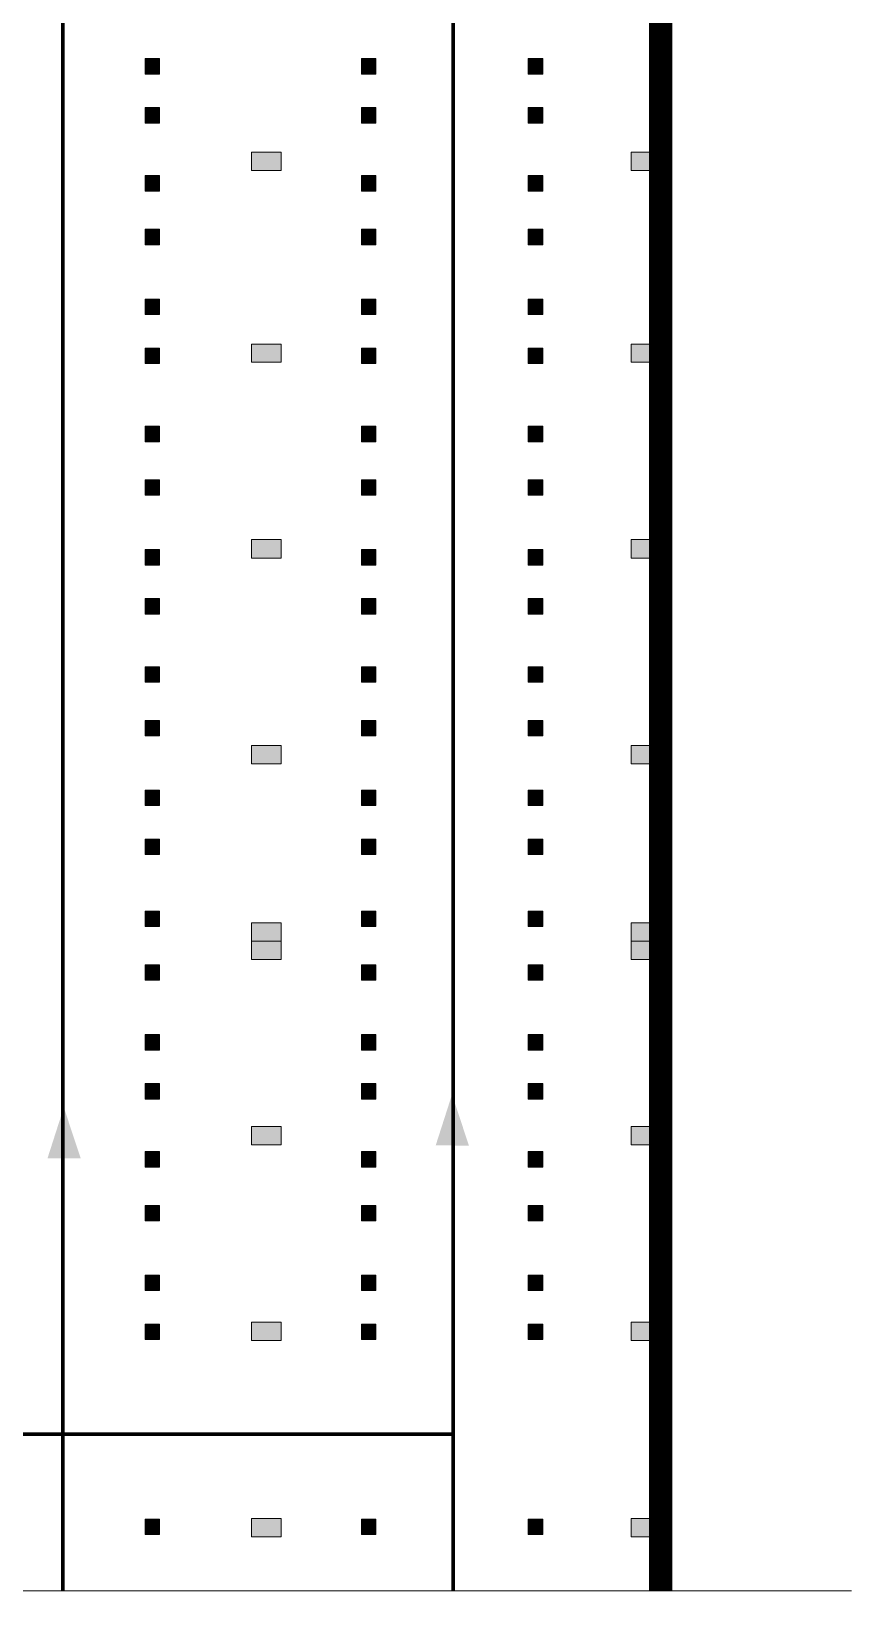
# Model space of a CAD drawing. Header units: millimetres. Extents: x 13810 to 67229, y 12374 to 21950.
# Drawn here: x 37466.9 to 37562.2, y 15355.7 to 15538.2 of the extents above; entities that cross this region are included whole.
import ezdxf

# ---------------------------------------------------------------- set-up
doc = ezdxf.new("R2010")
doc.units = ezdxf.units.MM
doc.layers.add('План_Штампы', color=7, linetype='Continuous')

msp = doc.modelspace()

# ---------------------------------------------------------------- hatches: boundary and pattern name
at = {"lineweight": 0}
h = msp.add_hatch(color=256, dxfattribs=at)
h.dxf.hatch_style = 1
h.paths.add_polyline_path([(37481.8, 15535), (37480.12, 15535), (37480.12, 15533.21), (37481.8, 15533.21)])
h = msp.add_hatch(color=256, dxfattribs=at)
h.dxf.hatch_style = 1
h.paths.add_polyline_path([(37506.93, 15535), (37505.26, 15535), (37505.26, 15533.21), (37506.93, 15533.21)])
h = msp.add_hatch(color=256, dxfattribs=at)
h.dxf.hatch_style = 1
h.paths.add_polyline_path([(37526.31, 15535), (37524.63, 15535), (37524.63, 15533.21), (37526.31, 15533.21)])
h = msp.add_hatch(color=256, dxfattribs=at)
h.dxf.hatch_style = 1
h.paths.add_polyline_path([(37481.8, 15529.31), (37480.12, 15529.31), (37480.12, 15527.52), (37481.8, 15527.52)])
h = msp.add_hatch(color=256, dxfattribs=at)
h.dxf.hatch_style = 1
h.paths.add_polyline_path([(37506.93, 15529.31), (37505.26, 15529.31), (37505.26, 15527.52), (37506.93, 15527.52)])
h = msp.add_hatch(color=256, dxfattribs=at)
h.dxf.hatch_style = 1
h.paths.add_polyline_path([(37526.31, 15529.31), (37524.63, 15529.31), (37524.63, 15527.52), (37526.31, 15527.52)])
h = msp.add_hatch(color=256, dxfattribs=at)
h.dxf.hatch_style = 1
h.paths.add_polyline_path([(37492.49, 15524.12), (37492.49, 15521.99), (37495.91, 15521.99), (37495.91, 15524.12)])
h = msp.add_hatch(color=256, dxfattribs=at)
h.dxf.hatch_style = 1
h.paths.add_polyline_path([(37536.6, 15524.12), (37536.6, 15521.99), (37540.01, 15521.99), (37540.01, 15524.12)])
h = msp.add_hatch(color=256, dxfattribs=at)
h.dxf.hatch_style = 1
h.paths.add_polyline_path([(37481.8, 15521.41), (37480.12, 15521.41), (37480.12, 15519.62), (37481.8, 15519.62)])
h = msp.add_hatch(color=256, dxfattribs=at)
h.dxf.hatch_style = 1
h.paths.add_polyline_path([(37506.93, 15521.41), (37505.26, 15521.41), (37505.26, 15519.62), (37506.93, 15519.62)])
h = msp.add_hatch(color=256, dxfattribs=at)
h.dxf.hatch_style = 1
h.paths.add_polyline_path([(37526.31, 15521.41), (37524.63, 15521.41), (37524.63, 15519.62), (37526.31, 15519.62)])
h = msp.add_hatch(color=256, dxfattribs=at)
h.dxf.hatch_style = 1
h.paths.add_polyline_path([(37481.8, 15515.18), (37480.12, 15515.18), (37480.12, 15513.38), (37481.8, 15513.38)])
h = msp.add_hatch(color=256, dxfattribs=at)
h.dxf.hatch_style = 1
h.paths.add_polyline_path([(37506.93, 15515.18), (37505.26, 15515.18), (37505.26, 15513.38), (37506.93, 15513.38)])
h = msp.add_hatch(color=256, dxfattribs=at)
h.dxf.hatch_style = 1
h.paths.add_polyline_path([(37526.31, 15515.18), (37524.63, 15515.18), (37524.63, 15513.38), (37526.31, 15513.38)])
h = msp.add_hatch(color=256, dxfattribs=at)
h.dxf.hatch_style = 1
h.paths.add_polyline_path([(37481.8, 15507.07), (37480.12, 15507.07), (37480.12, 15505.28), (37481.8, 15505.28)])
h = msp.add_hatch(color=256, dxfattribs=at)
h.dxf.hatch_style = 1
h.paths.add_polyline_path([(37506.93, 15507.07), (37505.26, 15507.07), (37505.26, 15505.28), (37506.93, 15505.28)])
h = msp.add_hatch(color=256, dxfattribs=at)
h.dxf.hatch_style = 1
h.paths.add_polyline_path([(37526.31, 15507.07), (37524.63, 15507.07), (37524.63, 15505.28), (37526.31, 15505.28)])
h = msp.add_hatch(color=256, dxfattribs=at)
h.dxf.hatch_style = 1
h.paths.add_polyline_path([(37492.49, 15501.85), (37492.49, 15499.73), (37495.91, 15499.73), (37495.91, 15501.85)])
h = msp.add_hatch(color=256, dxfattribs=at)
h.dxf.hatch_style = 1
h.paths.add_polyline_path([(37536.6, 15501.85), (37536.6, 15499.73), (37540.01, 15499.73), (37540.01, 15501.85)])
h = msp.add_hatch(color=256, dxfattribs=at)
h.dxf.hatch_style = 1
h.paths.add_polyline_path([(37481.8, 15501.38), (37480.12, 15501.38), (37480.12, 15499.59), (37481.8, 15499.59)])
h = msp.add_hatch(color=256, dxfattribs=at)
h.dxf.hatch_style = 1
h.paths.add_polyline_path([(37506.93, 15501.38), (37505.26, 15501.38), (37505.26, 15499.59), (37506.93, 15499.59)])
h = msp.add_hatch(color=256, dxfattribs=at)
h.dxf.hatch_style = 1
h.paths.add_polyline_path([(37526.31, 15501.38), (37524.63, 15501.38), (37524.63, 15499.59), (37526.31, 15499.59)])
h = msp.add_hatch(color=256, dxfattribs=at)
h.dxf.hatch_style = 1
h.paths.add_polyline_path([(37481.8, 15492.31), (37480.12, 15492.31), (37480.12, 15490.51), (37481.8, 15490.51)])
h = msp.add_hatch(color=256, dxfattribs=at)
h.dxf.hatch_style = 1
h.paths.add_polyline_path([(37506.93, 15492.31), (37505.26, 15492.31), (37505.26, 15490.51), (37506.93, 15490.51)])
h = msp.add_hatch(color=256, dxfattribs=at)
h.dxf.hatch_style = 1
h.paths.add_polyline_path([(37526.31, 15492.31), (37524.63, 15492.31), (37524.63, 15490.51), (37526.31, 15490.51)])
h = msp.add_hatch(color=256, dxfattribs=at)
h.dxf.hatch_style = 1
h.paths.add_polyline_path([(37481.8, 15486.07), (37480.12, 15486.07), (37480.12, 15484.28), (37481.8, 15484.28)])
h = msp.add_hatch(color=256, dxfattribs=at)
h.dxf.hatch_style = 1
h.paths.add_polyline_path([(37506.93, 15486.07), (37505.26, 15486.07), (37505.26, 15484.28), (37506.93, 15484.28)])
h = msp.add_hatch(color=256, dxfattribs=at)
h.dxf.hatch_style = 1
h.paths.add_polyline_path([(37526.31, 15486.07), (37524.63, 15486.07), (37524.63, 15484.28), (37526.31, 15484.28)])
h = msp.add_hatch(color=256, dxfattribs=at)
h.dxf.hatch_style = 1
h.paths.add_polyline_path([(37492.49, 15479.13), (37492.49, 15477), (37495.91, 15477), (37495.91, 15479.13)])
h = msp.add_hatch(color=256, dxfattribs=at)
h.dxf.hatch_style = 1
h.paths.add_polyline_path([(37536.6, 15479.13), (37536.6, 15477), (37540.01, 15477), (37540.01, 15479.13)])
h = msp.add_hatch(color=256, dxfattribs=at)
h.dxf.hatch_style = 1
h.paths.add_polyline_path([(37481.8, 15477.97), (37480.12, 15477.97), (37480.12, 15476.17), (37481.8, 15476.17)])
h = msp.add_hatch(color=256, dxfattribs=at)
h.dxf.hatch_style = 1
h.paths.add_polyline_path([(37506.93, 15477.97), (37505.26, 15477.97), (37505.26, 15476.17), (37506.93, 15476.17)])
h = msp.add_hatch(color=256, dxfattribs=at)
h.dxf.hatch_style = 1
h.paths.add_polyline_path([(37526.31, 15477.97), (37524.63, 15477.97), (37524.63, 15476.17), (37526.31, 15476.17)])
h = msp.add_hatch(color=256, dxfattribs=at)
h.dxf.hatch_style = 1
h.paths.add_polyline_path([(37481.8, 15472.28), (37480.12, 15472.28), (37480.12, 15470.49), (37481.8, 15470.49)])
h = msp.add_hatch(color=256, dxfattribs=at)
h.dxf.hatch_style = 1
h.paths.add_polyline_path([(37506.93, 15472.28), (37505.26, 15472.28), (37505.26, 15470.49), (37506.93, 15470.49)])
h = msp.add_hatch(color=256, dxfattribs=at)
h.dxf.hatch_style = 1
h.paths.add_polyline_path([(37526.31, 15472.28), (37524.63, 15472.28), (37524.63, 15470.49), (37526.31, 15470.49)])
h = msp.add_hatch(color=256, dxfattribs=at)
h.dxf.hatch_style = 1
h.paths.add_polyline_path([(37481.8, 15464.37), (37480.12, 15464.37), (37480.12, 15462.58), (37481.8, 15462.58)])
h = msp.add_hatch(color=256, dxfattribs=at)
h.dxf.hatch_style = 1
h.paths.add_polyline_path([(37506.93, 15464.37), (37505.26, 15464.37), (37505.26, 15462.58), (37506.93, 15462.58)])
h = msp.add_hatch(color=256, dxfattribs=at)
h.dxf.hatch_style = 1
h.paths.add_polyline_path([(37526.31, 15464.37), (37524.63, 15464.37), (37524.63, 15462.58), (37526.31, 15462.58)])
h = msp.add_hatch(color=256, dxfattribs=at)
h.dxf.hatch_style = 1
h.paths.add_polyline_path([(37481.8, 15458.14), (37480.12, 15458.14), (37480.12, 15456.35), (37481.8, 15456.35)])
h = msp.add_hatch(color=256, dxfattribs=at)
h.dxf.hatch_style = 1
h.paths.add_polyline_path([(37506.93, 15458.14), (37505.26, 15458.14), (37505.26, 15456.35), (37506.93, 15456.35)])
h = msp.add_hatch(color=256, dxfattribs=at)
h.dxf.hatch_style = 1
h.paths.add_polyline_path([(37526.31, 15458.14), (37524.63, 15458.14), (37524.63, 15456.35), (37526.31, 15456.35)])
h = msp.add_hatch(color=256, dxfattribs=at)
h.dxf.hatch_style = 1
h.paths.add_polyline_path([(37492.49, 15455.23), (37492.49, 15453.11), (37495.91, 15453.11), (37495.91, 15455.23)])
h = msp.add_hatch(color=256, dxfattribs=at)
h.dxf.hatch_style = 1
h.paths.add_polyline_path([(37536.6, 15455.23), (37536.6, 15453.11), (37540.01, 15453.11), (37540.01, 15455.23)])
h = msp.add_hatch(color=256, dxfattribs=at)
h.dxf.hatch_style = 1
h.paths.add_polyline_path([(37481.8, 15450.03), (37480.12, 15450.03), (37480.12, 15448.24), (37481.8, 15448.24)])
h = msp.add_hatch(color=256, dxfattribs=at)
h.dxf.hatch_style = 1
h.paths.add_polyline_path([(37506.93, 15450.03), (37505.26, 15450.03), (37505.26, 15448.24), (37506.93, 15448.24)])
h = msp.add_hatch(color=256, dxfattribs=at)
h.dxf.hatch_style = 1
h.paths.add_polyline_path([(37526.31, 15450.03), (37524.63, 15450.03), (37524.63, 15448.24), (37526.31, 15448.24)])
h = msp.add_hatch(color=256, dxfattribs=at)
h.dxf.hatch_style = 1
h.paths.add_polyline_path([(37481.8, 15444.34), (37480.12, 15444.34), (37480.12, 15442.55), (37481.8, 15442.55)])
h = msp.add_hatch(color=256, dxfattribs=at)
h.dxf.hatch_style = 1
h.paths.add_polyline_path([(37506.93, 15444.34), (37505.26, 15444.34), (37505.26, 15442.55), (37506.93, 15442.55)])
h = msp.add_hatch(color=256, dxfattribs=at)
h.dxf.hatch_style = 1
h.paths.add_polyline_path([(37526.31, 15444.34), (37524.63, 15444.34), (37524.63, 15442.55), (37526.31, 15442.55)])
h = msp.add_hatch(color=256, dxfattribs=at)
h.dxf.hatch_style = 1
h.paths.add_polyline_path([(37481.8, 15435.98), (37480.12, 15435.98), (37480.12, 15434.19), (37481.8, 15434.19)])
h = msp.add_hatch(color=256, dxfattribs=at)
h.dxf.hatch_style = 1
h.paths.add_polyline_path([(37492.49, 15434.64), (37492.49, 15432.51), (37495.91, 15432.51), (37495.91, 15434.64)])
h = msp.add_hatch(color=256, dxfattribs=at)
h.dxf.hatch_style = 1
h.paths.add_polyline_path([(37506.93, 15435.98), (37505.26, 15435.98), (37505.26, 15434.19), (37506.93, 15434.19)])
h = msp.add_hatch(color=256, dxfattribs=at)
h.dxf.hatch_style = 1
h.paths.add_polyline_path([(37526.31, 15435.98), (37524.63, 15435.98), (37524.63, 15434.19), (37526.31, 15434.19)])
h = msp.add_hatch(color=256, dxfattribs=at)
h.dxf.hatch_style = 1
h.paths.add_polyline_path([(37536.6, 15434.64), (37536.6, 15432.51), (37540.01, 15432.51), (37540.01, 15434.64)])
h = msp.add_hatch(color=256, dxfattribs=at)
h.dxf.hatch_style = 1
h.paths.add_polyline_path([(37492.49, 15432.51), (37492.49, 15430.38), (37495.91, 15430.38), (37495.91, 15432.51)])
h = msp.add_hatch(color=256, dxfattribs=at)
h.dxf.hatch_style = 1
h.paths.add_polyline_path([(37536.6, 15432.51), (37536.6, 15430.38), (37540.01, 15430.38), (37540.01, 15432.51)])
h = msp.add_hatch(color=256, dxfattribs=at)
h.dxf.hatch_style = 1
h.paths.add_polyline_path([(37481.8, 15429.75), (37480.12, 15429.75), (37480.12, 15427.96), (37481.8, 15427.96)])
h = msp.add_hatch(color=256, dxfattribs=at)
h.dxf.hatch_style = 1
h.paths.add_polyline_path([(37506.93, 15429.75), (37505.26, 15429.75), (37505.26, 15427.96), (37506.93, 15427.96)])
h = msp.add_hatch(color=256, dxfattribs=at)
h.dxf.hatch_style = 1
h.paths.add_polyline_path([(37526.31, 15429.75), (37524.63, 15429.75), (37524.63, 15427.96), (37526.31, 15427.96)])
h = msp.add_hatch(color=256, dxfattribs=at)
h.dxf.hatch_style = 1
h.paths.add_polyline_path([(37481.8, 15421.64), (37480.12, 15421.64), (37480.12, 15419.85), (37481.8, 15419.85)])
h = msp.add_hatch(color=256, dxfattribs=at)
h.dxf.hatch_style = 1
h.paths.add_polyline_path([(37506.93, 15421.64), (37505.26, 15421.64), (37505.26, 15419.85), (37506.93, 15419.85)])
h = msp.add_hatch(color=256, dxfattribs=at)
h.dxf.hatch_style = 1
h.paths.add_polyline_path([(37526.31, 15421.64), (37524.63, 15421.64), (37524.63, 15419.85), (37526.31, 15419.85)])
h = msp.add_hatch(color=256, dxfattribs=at)
h.dxf.hatch_style = 1
h.paths.add_polyline_path([(37481.8, 15415.95), (37480.12, 15415.95), (37480.12, 15414.16), (37481.8, 15414.16)])
h = msp.add_hatch(color=256, dxfattribs=at)
h.dxf.hatch_style = 1
h.paths.add_polyline_path([(37506.93, 15415.95), (37505.26, 15415.95), (37505.26, 15414.16), (37506.93, 15414.16)])
h = msp.add_hatch(color=256, dxfattribs=at)
h.dxf.hatch_style = 1
h.paths.add_polyline_path([(37526.31, 15415.95), (37524.63, 15415.95), (37524.63, 15414.16), (37526.31, 15414.16)])
h = msp.add_hatch(color=256, dxfattribs=at)
h.dxf.hatch_style = 1
h.paths.add_polyline_path([(37492.49, 15410.96), (37492.49, 15408.83), (37495.91, 15408.83), (37495.91, 15410.96)])
h = msp.add_hatch(color=256, dxfattribs=at)
h.dxf.hatch_style = 1
h.paths.add_polyline_path([(37536.6, 15410.96), (37536.6, 15408.83), (37540.01, 15408.83), (37540.01, 15410.96)])
h = msp.add_hatch(color=256, dxfattribs=at)
h.dxf.hatch_style = 1
h.paths.add_polyline_path([(37481.8, 15408.05), (37480.12, 15408.05), (37480.12, 15406.25), (37481.8, 15406.25)])
h = msp.add_hatch(color=256, dxfattribs=at)
h.dxf.hatch_style = 1
h.paths.add_polyline_path([(37506.93, 15408.05), (37505.26, 15408.05), (37505.26, 15406.25), (37506.93, 15406.25)])
h = msp.add_hatch(color=256, dxfattribs=at)
h.dxf.hatch_style = 1
h.paths.add_polyline_path([(37526.31, 15408.05), (37524.63, 15408.05), (37524.63, 15406.25), (37526.31, 15406.25)])
h = msp.add_hatch(color=256, dxfattribs=at)
h.dxf.hatch_style = 1
h.paths.add_polyline_path([(37481.8, 15401.81), (37480.12, 15401.81), (37480.12, 15400.02), (37481.8, 15400.02)])
h = msp.add_hatch(color=256, dxfattribs=at)
h.dxf.hatch_style = 1
h.paths.add_polyline_path([(37506.93, 15401.81), (37505.26, 15401.81), (37505.26, 15400.02), (37506.93, 15400.02)])
h = msp.add_hatch(color=256, dxfattribs=at)
h.dxf.hatch_style = 1
h.paths.add_polyline_path([(37526.31, 15401.81), (37524.63, 15401.81), (37524.63, 15400.02), (37526.31, 15400.02)])
h = msp.add_hatch(color=256, dxfattribs=at)
h.dxf.hatch_style = 1
h.paths.add_polyline_path([(37481.8, 15393.71), (37480.12, 15393.71), (37480.12, 15391.91), (37481.8, 15391.91)])
h = msp.add_hatch(color=256, dxfattribs=at)
h.dxf.hatch_style = 1
h.paths.add_polyline_path([(37506.93, 15393.71), (37505.26, 15393.71), (37505.26, 15391.91), (37506.93, 15391.91)])
h = msp.add_hatch(color=256, dxfattribs=at)
h.dxf.hatch_style = 1
h.paths.add_polyline_path([(37526.31, 15393.71), (37524.63, 15393.71), (37524.63, 15391.91), (37526.31, 15391.91)])
h = msp.add_hatch(color=256, dxfattribs=at)
h.dxf.hatch_style = 1
h.paths.add_polyline_path([(37481.8, 15388.02), (37480.12, 15388.02), (37480.12, 15386.23), (37481.8, 15386.23)])
h = msp.add_hatch(color=256, dxfattribs=at)
h.dxf.hatch_style = 1
h.paths.add_polyline_path([(37492.49, 15388.23), (37492.49, 15386.11), (37495.91, 15386.11), (37495.91, 15388.23)])
h = msp.add_hatch(color=256, dxfattribs=at)
h.dxf.hatch_style = 1
h.paths.add_polyline_path([(37506.93, 15388.02), (37505.26, 15388.02), (37505.26, 15386.23), (37506.93, 15386.23)])
h = msp.add_hatch(color=256, dxfattribs=at)
h.dxf.hatch_style = 1
h.paths.add_polyline_path([(37526.31, 15388.02), (37524.63, 15388.02), (37524.63, 15386.23), (37526.31, 15386.23)])
h = msp.add_hatch(color=256, dxfattribs=at)
h.dxf.hatch_style = 1
h.paths.add_polyline_path([(37536.6, 15388.23), (37536.6, 15386.11), (37540.01, 15386.11), (37540.01, 15388.23)])
h = msp.add_hatch(color=256, dxfattribs=at)
h.dxf.hatch_style = 1
h.paths.add_polyline_path([(37481.8, 15365.37), (37480.12, 15365.37), (37480.12, 15363.58), (37481.8, 15363.58)])
h = msp.add_hatch(color=256, dxfattribs=at)
h.dxf.hatch_style = 1
h.paths.add_polyline_path([(37492.49, 15365.43), (37492.49, 15363.3), (37495.91, 15363.3), (37495.91, 15365.43)])
h = msp.add_hatch(color=256, dxfattribs=at)
h.dxf.hatch_style = 1
h.paths.add_polyline_path([(37506.93, 15365.37), (37505.26, 15365.37), (37505.26, 15363.58), (37506.93, 15363.58)])
h = msp.add_hatch(color=256, dxfattribs=at)
h.dxf.hatch_style = 1
h.paths.add_polyline_path([(37526.31, 15365.37), (37524.63, 15365.37), (37524.63, 15363.58), (37526.31, 15363.58)])
h = msp.add_hatch(color=256, dxfattribs=at)
h.dxf.hatch_style = 1
h.paths.add_polyline_path([(37536.6, 15365.43), (37536.6, 15363.3), (37540.01, 15363.3), (37540.01, 15365.43)])

# ---------------------------------------------------------------- linework, layer by layer
at = {"lineweight": 0, "const_width": 2.7}
msp.add_lwpolyline([(37540.01, 15357.03), (37540.01, 15652.76)], dxfattribs=at)
at = {"color": 126, "lineweight": 100, "true_color": 0x008754}
for points in [[(37380.53, 15357.03), (37380.53, 15610.5), (37515.91, 15610.5), (37515.91, 15357.03)], [(37470.56, 15357.03), (37470.56, 15610.5)], [(37380.14, 15375.22), (37515.91, 15375.22)]]:
    msp.add_lwpolyline(points, dxfattribs=at)
at = {"lineweight": 0}
for points in [[(37481.8, 15533.21), (37481.8, 15535), (37480.12, 15535), (37480.12, 15533.21), (37481.8, 15533.21)], [(37506.93, 15533.21), (37506.93, 15535), (37505.26, 15535), (37505.26, 15533.21), (37506.93, 15533.21)], [(37526.31, 15533.21), (37526.31, 15535), (37524.63, 15535), (37524.63, 15533.21), (37526.31, 15533.21)], [(37481.8, 15527.52), (37481.8, 15529.31), (37480.12, 15529.31), (37480.12, 15527.52), (37481.8, 15527.52)], [(37506.93, 15527.52), (37506.93, 15529.31), (37505.26, 15529.31), (37505.26, 15527.52), (37506.93, 15527.52)], [(37526.31, 15527.52), (37526.31, 15529.31), (37524.63, 15529.31), (37524.63, 15527.52), (37526.31, 15527.52)], [(37495.91, 15524.12), (37495.91, 15521.99), (37492.49, 15521.99), (37492.49, 15524.12), (37495.91, 15524.12)], [(37540.01, 15524.12), (37540.01, 15521.99), (37536.6, 15521.99), (37536.6, 15524.12), (37540.01, 15524.12)], [(37481.8, 15519.62), (37481.8, 15521.41), (37480.12, 15521.41), (37480.12, 15519.62), (37481.8, 15519.62)], [(37506.93, 15519.62), (37506.93, 15521.41), (37505.26, 15521.41), (37505.26, 15519.62), (37506.93, 15519.62)], [(37526.31, 15519.62), (37526.31, 15521.41), (37524.63, 15521.41), (37524.63, 15519.62), (37526.31, 15519.62)], [(37481.8, 15513.38), (37481.8, 15515.18), (37480.12, 15515.18), (37480.12, 15513.38), (37481.8, 15513.38)], [(37506.93, 15513.38), (37506.93, 15515.18), (37505.26, 15515.18), (37505.26, 15513.38), (37506.93, 15513.38)], [(37526.31, 15513.38), (37526.31, 15515.18), (37524.63, 15515.18), (37524.63, 15513.38), (37526.31, 15513.38)], [(37481.8, 15505.28), (37481.8, 15507.07), (37480.12, 15507.07), (37480.12, 15505.28), (37481.8, 15505.28)], [(37506.93, 15505.28), (37506.93, 15507.07), (37505.26, 15507.07), (37505.26, 15505.28), (37506.93, 15505.28)], [(37526.31, 15505.28), (37526.31, 15507.07), (37524.63, 15507.07), (37524.63, 15505.28), (37526.31, 15505.28)], [(37495.91, 15501.85), (37495.91, 15499.73), (37492.49, 15499.73), (37492.49, 15501.85), (37495.91, 15501.85)], [(37540.01, 15501.85), (37540.01, 15499.73), (37536.6, 15499.73), (37536.6, 15501.85), (37540.01, 15501.85)], [(37481.8, 15499.59), (37481.8, 15501.38), (37480.12, 15501.38), (37480.12, 15499.59), (37481.8, 15499.59)], [(37506.93, 15499.59), (37506.93, 15501.38), (37505.26, 15501.38), (37505.26, 15499.59), (37506.93, 15499.59)], [(37526.31, 15499.59), (37526.31, 15501.38), (37524.63, 15501.38), (37524.63, 15499.59), (37526.31, 15499.59)], [(37481.8, 15490.51), (37481.8, 15492.31), (37480.12, 15492.31), (37480.12, 15490.51), (37481.8, 15490.51)], [(37506.93, 15490.51), (37506.93, 15492.31), (37505.26, 15492.31), (37505.26, 15490.51), (37506.93, 15490.51)], [(37526.31, 15490.51), (37526.31, 15492.31), (37524.63, 15492.31), (37524.63, 15490.51), (37526.31, 15490.51)], [(37481.8, 15484.28), (37481.8, 15486.07), (37480.12, 15486.07), (37480.12, 15484.28), (37481.8, 15484.28)], [(37506.93, 15484.28), (37506.93, 15486.07), (37505.26, 15486.07), (37505.26, 15484.28), (37506.93, 15484.28)], [(37526.31, 15484.28), (37526.31, 15486.07), (37524.63, 15486.07), (37524.63, 15484.28), (37526.31, 15484.28)], [(37495.91, 15479.13), (37495.91, 15477), (37492.49, 15477), (37492.49, 15479.13), (37495.91, 15479.13)], [(37540.01, 15479.13), (37540.01, 15477), (37536.6, 15477), (37536.6, 15479.13), (37540.01, 15479.13)], [(37481.8, 15476.17), (37481.8, 15477.97), (37480.12, 15477.97), (37480.12, 15476.17), (37481.8, 15476.17)], [(37506.93, 15476.17), (37506.93, 15477.97), (37505.26, 15477.97), (37505.26, 15476.17), (37506.93, 15476.17)], [(37526.31, 15476.17), (37526.31, 15477.97), (37524.63, 15477.97), (37524.63, 15476.17), (37526.31, 15476.17)], [(37481.8, 15470.49), (37481.8, 15472.28), (37480.12, 15472.28), (37480.12, 15470.49), (37481.8, 15470.49)], [(37506.93, 15470.49), (37506.93, 15472.28), (37505.26, 15472.28), (37505.26, 15470.49), (37506.93, 15470.49)], [(37526.31, 15470.49), (37526.31, 15472.28), (37524.63, 15472.28), (37524.63, 15470.49), (37526.31, 15470.49)], [(37481.8, 15462.58), (37481.8, 15464.37), (37480.12, 15464.37), (37480.12, 15462.58), (37481.8, 15462.58)], [(37506.93, 15462.58), (37506.93, 15464.37), (37505.26, 15464.37), (37505.26, 15462.58), (37506.93, 15462.58)], [(37526.31, 15462.58), (37526.31, 15464.37), (37524.63, 15464.37), (37524.63, 15462.58), (37526.31, 15462.58)], [(37481.8, 15456.35), (37481.8, 15458.14), (37480.12, 15458.14), (37480.12, 15456.35), (37481.8, 15456.35)], [(37506.93, 15456.35), (37506.93, 15458.14), (37505.26, 15458.14), (37505.26, 15456.35), (37506.93, 15456.35)], [(37526.31, 15456.35), (37526.31, 15458.14), (37524.63, 15458.14), (37524.63, 15456.35), (37526.31, 15456.35)], [(37495.91, 15455.23), (37495.91, 15453.11), (37492.49, 15453.11), (37492.49, 15455.23), (37495.91, 15455.23)], [(37540.01, 15455.23), (37540.01, 15453.11), (37536.6, 15453.11), (37536.6, 15455.23), (37540.01, 15455.23)], [(37481.8, 15448.24), (37481.8, 15450.03), (37480.12, 15450.03), (37480.12, 15448.24), (37481.8, 15448.24)], [(37506.93, 15448.24), (37506.93, 15450.03), (37505.26, 15450.03), (37505.26, 15448.24), (37506.93, 15448.24)], [(37526.31, 15448.24), (37526.31, 15450.03), (37524.63, 15450.03), (37524.63, 15448.24), (37526.31, 15448.24)], [(37481.8, 15442.55), (37481.8, 15444.34), (37480.12, 15444.34), (37480.12, 15442.55), (37481.8, 15442.55)], [(37506.93, 15442.55), (37506.93, 15444.34), (37505.26, 15444.34), (37505.26, 15442.55), (37506.93, 15442.55)], [(37526.31, 15442.55), (37526.31, 15444.34), (37524.63, 15444.34), (37524.63, 15442.55), (37526.31, 15442.55)], [(37481.8, 15434.19), (37481.8, 15435.98), (37480.12, 15435.98), (37480.12, 15434.19), (37481.8, 15434.19)], [(37495.91, 15434.64), (37495.91, 15432.51), (37492.49, 15432.51), (37492.49, 15434.64), (37495.91, 15434.64)], [(37506.93, 15434.19), (37506.93, 15435.98), (37505.26, 15435.98), (37505.26, 15434.19), (37506.93, 15434.19)], [(37526.31, 15434.19), (37526.31, 15435.98), (37524.63, 15435.98), (37524.63, 15434.19), (37526.31, 15434.19)], [(37540.01, 15434.64), (37540.01, 15432.51), (37536.6, 15432.51), (37536.6, 15434.64), (37540.01, 15434.64)], [(37495.91, 15432.51), (37495.91, 15430.38), (37492.49, 15430.38), (37492.49, 15432.51), (37495.91, 15432.51)], [(37540.01, 15432.51), (37540.01, 15430.38), (37536.6, 15430.38), (37536.6, 15432.51), (37540.01, 15432.51)], [(37481.8, 15427.96), (37481.8, 15429.75), (37480.12, 15429.75), (37480.12, 15427.96), (37481.8, 15427.96)], [(37506.93, 15427.96), (37506.93, 15429.75), (37505.26, 15429.75), (37505.26, 15427.96), (37506.93, 15427.96)], [(37526.31, 15427.96), (37526.31, 15429.75), (37524.63, 15429.75), (37524.63, 15427.96), (37526.31, 15427.96)], [(37481.8, 15419.85), (37481.8, 15421.64), (37480.12, 15421.64), (37480.12, 15419.85), (37481.8, 15419.85)], [(37506.93, 15419.85), (37506.93, 15421.64), (37505.26, 15421.64), (37505.26, 15419.85), (37506.93, 15419.85)], [(37526.31, 15419.85), (37526.31, 15421.64), (37524.63, 15421.64), (37524.63, 15419.85), (37526.31, 15419.85)], [(37481.8, 15414.16), (37481.8, 15415.95), (37480.12, 15415.95), (37480.12, 15414.16), (37481.8, 15414.16)], [(37506.93, 15414.16), (37506.93, 15415.95), (37505.26, 15415.95), (37505.26, 15414.16), (37506.93, 15414.16)], [(37526.31, 15414.16), (37526.31, 15415.95), (37524.63, 15415.95), (37524.63, 15414.16), (37526.31, 15414.16)], [(37495.91, 15410.96), (37495.91, 15408.83), (37492.49, 15408.83), (37492.49, 15410.96), (37495.91, 15410.96)], [(37540.01, 15410.96), (37540.01, 15408.83), (37536.6, 15408.83), (37536.6, 15410.96), (37540.01, 15410.96)], [(37481.8, 15406.25), (37481.8, 15408.05), (37480.12, 15408.05), (37480.12, 15406.25), (37481.8, 15406.25)], [(37506.93, 15406.25), (37506.93, 15408.05), (37505.26, 15408.05), (37505.26, 15406.25), (37506.93, 15406.25)], [(37526.31, 15406.25), (37526.31, 15408.05), (37524.63, 15408.05), (37524.63, 15406.25), (37526.31, 15406.25)], [(37481.8, 15400.02), (37481.8, 15401.81), (37480.12, 15401.81), (37480.12, 15400.02), (37481.8, 15400.02)], [(37506.93, 15400.02), (37506.93, 15401.81), (37505.26, 15401.81), (37505.26, 15400.02), (37506.93, 15400.02)], [(37526.31, 15400.02), (37526.31, 15401.81), (37524.63, 15401.81), (37524.63, 15400.02), (37526.31, 15400.02)], [(37481.8, 15391.91), (37481.8, 15393.71), (37480.12, 15393.71), (37480.12, 15391.91), (37481.8, 15391.91)], [(37506.93, 15391.91), (37506.93, 15393.71), (37505.26, 15393.71), (37505.26, 15391.91), (37506.93, 15391.91)], [(37526.31, 15391.91), (37526.31, 15393.71), (37524.63, 15393.71), (37524.63, 15391.91), (37526.31, 15391.91)], [(37481.8, 15386.23), (37481.8, 15388.02), (37480.12, 15388.02), (37480.12, 15386.23), (37481.8, 15386.23)], [(37495.91, 15388.23), (37495.91, 15386.11), (37492.49, 15386.11), (37492.49, 15388.23), (37495.91, 15388.23)], [(37506.93, 15386.23), (37506.93, 15388.02), (37505.26, 15388.02), (37505.26, 15386.23), (37506.93, 15386.23)], [(37526.31, 15386.23), (37526.31, 15388.02), (37524.63, 15388.02), (37524.63, 15386.23), (37526.31, 15386.23)], [(37540.01, 15388.23), (37540.01, 15386.11), (37536.6, 15386.11), (37536.6, 15388.23), (37540.01, 15388.23)], [(37481.8, 15363.58), (37481.8, 15365.37), (37480.12, 15365.37), (37480.12, 15363.58), (37481.8, 15363.58)], [(37495.91, 15365.43), (37495.91, 15363.3), (37492.49, 15363.3), (37492.49, 15365.43), (37495.91, 15365.43)], [(37506.93, 15363.58), (37506.93, 15365.37), (37505.26, 15365.37), (37505.26, 15363.58), (37506.93, 15363.58)], [(37526.31, 15363.58), (37526.31, 15365.37), (37524.63, 15365.37), (37524.63, 15363.58), (37526.31, 15363.58)], [(37540.01, 15365.43), (37540.01, 15363.3), (37536.6, 15363.3), (37536.6, 15365.43), (37540.01, 15365.43)], [(37344.41, 15357.03), (37562.19, 15357.03)]]:
    msp.add_lwpolyline(points, dxfattribs=at)
at = {"layer": 'План_Штампы', "color": 126, "true_color": 0x008754}
for points in [[(37517.73, 15408.76), (37513.87, 15408.77), (37515.77, 15414.69)], [(37472.63, 15407.27), (37468.77, 15407.27), (37470.67, 15413.19)]]:
    msp.add_solid(points, dxfattribs=at)

doc.saveas('drawing.dxf')
